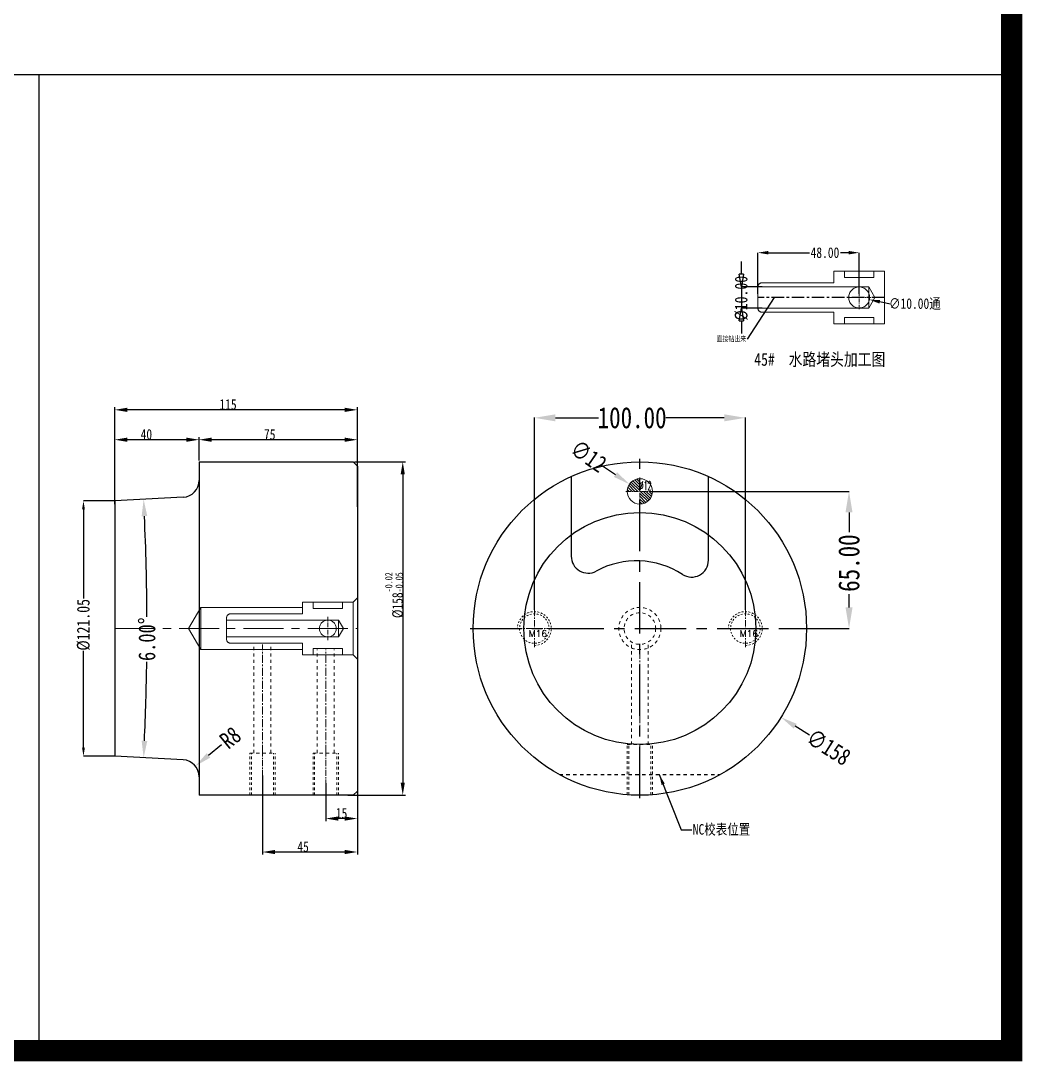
# Model space of a CAD drawing. Header units: millimetres. Extents: x -1265 to 1982, y -12197 to 1934.
# Drawn here: x 179.3 to 653.9, y 697.2 to 1190.3 of the extents above; entities that cross this region are included whole.
import ezdxf
from ezdxf.enums import TextEntityAlignment as Align

# ---------------------------------------------------------------- set-up
doc = ezdxf.new("R2010")
doc.units = ezdxf.units.MM
doc.header["$LTSCALE"] = 16.335
doc.header["$PDMODE"] = 3
doc.header["$PDSIZE"] = 0.3125
for name, pattern in [('CENTER', [0.6, 0.375, -0.075, 0.075, -0.075]), ('HIDDEN', [0.2, 0.1, -0.1]), ('HIDDENX2', [0.75, 0.5, -0.25])]:
    doc.linetypes.add(name, pattern=pattern)
doc.layers.get('0').update_dxf_attribs({"linetype": 'CONTINUOUS'})
doc.layers.get('Defpoints').update_dxf_attribs({"linetype": 'CONTINUOUS'})
for name, color, linetype, lineweight in [('cool', 153, 'HIDDEN', 9), ('epin', 13, 'CONTINUOUS', 9), ('moldbase', 7, 'CONTINUOUS', 20), ('screw', 33, 'CONTINUOUS', 13), ('虚线', 6, 'HIDDENX2', 13)]:
    doc.layers.add(name, color=color, linetype=linetype, lineweight=lineweight)
doc.layers.add('DEFAULT_2', color=8, linetype='HIDDEN')
doc.layers.add('DIM', color=3, linetype='CONTINUOUS')
doc.styles.get("Standard").update_dxf_attribs({"font": 'txt', "width": 0.8})
doc.styles.add('TXT', font='txt.shx', dxfattribs={"bigfont": 'gbcbig.shx'})
doc.styles.add('TXT05', font='txt.shx', dxfattribs={"width": 0.5, "bigfont": 'gbcbig.shx'})
doc.dimstyles.new('11', dxfattribs={"dimtxt": 8, "dimasz": 8, "dimexe": 0, "dimexo": 0, "dimgap": 0, "dimtad": 0, "dimdsep": 46, "dimtxsty": 'Standard', "dimcen": 0, "dimclrd": 4, "dimclre": 4, "dimclrt": 6, "dimazin": 0, "dimtp": 0.01, "dimtm": 0.01, "dimtfac": 1, "dimtofl": 0, "dimtmove": 0, "dimatfit": 3, "dimfxl": 0, "dimtolj": 1, "dimarcsym": 0})
doc.dimstyles.new('ISO-25', dxfattribs={"dimtxt": 8, "dimasz": 6, "dimexe": 1.25, "dimexo": 0.625, "dimgap": 0, "dimtad": 1, "dimdsep": 46, "dimtxsty": 'Standard', "dimcen": 0, "dimclrd": 4, "dimclre": 4, "dimclrt": 6, "dimazin": 0, "dimtfac": 1, "dimtofl": 0, "dimtmove": 0, "dimatfit": 3, "dimfxl": 0, "dimarcsym": 0})
doc.dimstyles.get("Standard").update_dxf_attribs({"dimtxt": 0.15625, "dimasz": 0.1875, "dimexe": 0.125, "dimexo": 0.0625, "dimtad": 0, "dimtih": 1, "dimtoh": 1, "dimdsep": 46, "dimtxsty": 'Standard', "dimcen": 0.09, "dimadec": 0, "dimazin": 0, "dimtp": 0.01, "dimtm": 0.01, "dimtfac": 1, "dimtofl": 0, "dimtmove": 0, "dimatfit": 3, "dimfxl": 0, "dimtolj": 1, "dimarcsym": 0})
doc.dimstyles.new('STANDARD$0', dxfattribs={"dimscale": 2, "dimtxt": 3, "dimasz": 3, "dimexe": 1.25, "dimexo": 0.625, "dimgap": 0.5, "dimtad": 0, "dimdsep": 46, "dimlunit": 6, "dimtxsty": 'Standard', "dimblk": 'CLOSEDBLANK', "dimcen": 0, "dimclrt": 2, "dimazin": 2, "dimtfac": 2, "dimtmove": 1, "dimatfit": 3, "dimfxl": 0, "dimtolj": 1, "dimtzin": 0, "dimarcsym": 0})
doc.dimstyles.new('副本 STANDARD', dxfattribs={"dimtxt": 6, "dimasz": 4, "dimexe": 0, "dimexo": 0, "dimgap": 0, "dimtad": 0, "dimdsep": 46, "dimlunit": 6, "dimtxsty": 'Standard', "dimcen": 0, "dimclrd": 4, "dimclre": 4, "dimclrt": 6, "dimazin": 2, "dimtfac": 2, "dimtofl": 0, "dimtmove": 1, "dimatfit": 3, "dimfxl": 0, "dimtolj": 1, "dimtzin": 0, "dimarcsym": 0})

# ---------------------------------------------------------------- blocks, each defined once
blk = doc.blocks.new('*D387')
at = {"color": 4, "lineweight": -2}
for p, q in [((422.72, 911.12), (422.72, 1002.24)), ((432.72, 1002.11), (453.05, 1002.11)), ((512.72, 1002.11), (485.05, 1002.11)), ((522.72, 911.12), (522.72, 1002.24))]:
    blk.add_line(p, q, dxfattribs=at)
at = {"color": 4}
for points in [[(432.72, 1003.78), (432.72, 1000.45), (422.72, 1002.11)], [(512.72, 1003.78), (512.72, 1000.45), (522.72, 1002.11)]]:
    blk.add_solid(points, dxfattribs=at)
at = {"layer": 'Defpoints', "color": 0}
for p in [(422.72, 1002.11), (422.72, 911.06), (522.72, 911.06)]:
    blk.add_point(p, dxfattribs=at)
at = {"color": 6, "insert": (469.05, 1002.11), "char_height": 10, "attachment_point": 5}
blk.add_mtext('\\A1;100.00', dxfattribs=at)
blk = doc.blocks.new('*D412')
at = {"color": 4, "lineweight": -2}
blk.add_line((591.33, 1056.03), (586.44, 1057.07), dxfattribs=at)
at = {"color": 4}
blk.add_solid([(586.61, 1057.88), (586.27, 1056.25), (581.55, 1058.11)], dxfattribs=at)
at = {"layer": 'Defpoints', "color": 0}
for p in [(571.77, 1060.18), (581.55, 1058.11)]:
    blk.add_point(p, dxfattribs=at)
at = {"color": 6, "insert": (603.07, 1056.03), "char_height": 5, "attachment_point": 5}
blk.add_mtext('\\A1;∅10.00{\\fSimSun|b0|i0|c134|p2;通}', dxfattribs=at)
blk = doc.blocks.new('*D413')
at = {"color": 4, "lineweight": -2}
for p, q in [((528.66, 1060.86), (528.66, 1080.37)), ((533.66, 1080.37), (553.11, 1080.37)), ((571.66, 1080.37), (567.77, 1080.37)), ((576.66, 1060.86), (576.66, 1080.37))]:
    blk.add_line(p, q, dxfattribs=at)
at = {"color": 4}
for points in [[(533.66, 1081.21), (533.66, 1079.54), (528.66, 1080.37)], [(571.66, 1081.21), (571.66, 1079.54), (576.66, 1080.37)]]:
    blk.add_solid(points, dxfattribs=at)
at = {"layer": 'Defpoints', "color": 0}
for p in [(528.66, 1080.37), (528.66, 1060.86), (576.66, 1060.86)]:
    blk.add_point(p, dxfattribs=at)
at = {"color": 6, "insert": (560.44, 1080.37), "char_height": 5, "attachment_point": 5}
blk.add_mtext('\\A1;48.00', dxfattribs=at)
blk = doc.blocks.new('_ClosedBlank')
at = {"color": 0, "linetype": 'ByBlock', "lineweight": -2}
for p, q in [((-1, 0.167), (0, 0)), ((-1, 0.167), (-1, -0.167)), ((0, 0), (-1, -0.167))]:
    blk.add_line(p, q, dxfattribs=at)
blk = doc.blocks.new('*D395')
at = {"color": 6, "lineweight": -2}
for p, q in [((520.84, 1070.14), (520.84, 1076.14)), ((530.62, 1064.14), (520.84, 1064.14)), ((520.84, 1064.14), (520.84, 1054.14)), ((530.62, 1054.14), (520.84, 1054.14)), ((520.84, 1048.14), (520.84, 1042.14))]:
    blk.add_line(p, q, dxfattribs=at)
at = {"layer": 'Defpoints', "color": 0}
for p in [(530.62, 1064.14), (520.84, 1054.14), (530.62, 1054.14)]:
    blk.add_point(p, dxfattribs=at)
at = {"color": 6, "lineweight": -2, "xscale": 6, "yscale": 6, "zscale": 6}
for p, rotation in [((520.84, 1064.14), 270), ((520.84, 1054.14), 90)]:
    blk.add_blockref('_ClosedBlank', p, dxfattribs=dict(at, rotation=rotation))
at = {"color": 4, "insert": (520.84, 1058.83), "char_height": 6, "attachment_point": 5, "rotation": 90}
blk.add_mtext('\\A1;%%c10.00', dxfattribs=at)
blk = doc.blocks.new('*D414')
at = {"color": 4, "lineweight": -2}
for p, q in [((478.28, 967.26), (571.97, 967.26)), ((571.85, 957.26), (571.85, 947.92)), ((571.85, 912.26), (571.85, 918.59)), ((539.08, 902.26), (571.97, 902.26))]:
    blk.add_line(p, q, dxfattribs=at)
at = {"color": 4}
for points in [[(570.18, 957.26), (573.52, 957.26), (571.85, 967.26)], [(570.18, 912.26), (573.52, 912.26), (571.85, 902.26)]]:
    blk.add_solid(points, dxfattribs=at)
at = {"layer": 'Defpoints', "color": 0}
for p in [(478.22, 967.26), (539.02, 902.26), (571.85, 902.26)]:
    blk.add_point(p, dxfattribs=at)
at = {"color": 6, "insert": (571.85, 933.26), "char_height": 10, "attachment_point": 5, "rotation": 90}
blk.add_mtext('\\A1;65.00', dxfattribs=at)
blk = doc.blocks.new('*D419')
at = {"color": 4, "lineweight": -2}
blk.add_line((553.15, 851.71), (546.38, 855.97), dxfattribs=at)
at = {"color": 4}
blk.add_solid([(547.08, 857.09), (545.67, 854.84), (539.6, 860.22)], dxfattribs=at)
at = {"layer": 'Defpoints', "color": 0}
for p in [(405.83, 944.3), (539.6, 860.22)]:
    blk.add_point(p, dxfattribs=at)
at = {"color": 6, "insert": (562.18, 846.03), "char_height": 8, "attachment_point": 5, "rotation": 327.8506}
blk.add_mtext('\\A1;∅158', dxfattribs=at)
blk = doc.blocks.new('screw_m16_g')
at = {"layer": 'screw', "color": 1, "linetype": 'CENTER', "ltscale": 0.497582}
for p, q in [((0, -8.8), (0, 8.8)), ((-8.8, 0), (8.8, 0))]:
    blk.add_line(p, q, dxfattribs=at)
at = {"layer": 'screw', "color": 33, "linetype": 'HIDDEN', "ltscale": 0.497582}
blk.add_circle((0, 0), 7, dxfattribs=at)
at = {"layer": 'screw', "color": 92, "linetype": 'HIDDEN', "ltscale": 0.497582}
blk.add_arc((0, 0), 8, 270, 180, dxfattribs=at)
at = {"layer": 'screw', "color": 6, "style": 'TXT'}
blk.add_text('M16', height=3.2, dxfattribs=at).set_placement((-2.72, -4))
blk = doc.blocks.new('*D428')
at = {"color": 4, "lineweight": -2}
for p, q in [((263.85, 981.89), (263.85, 992.99)), ((332.85, 991.74), (269.85, 991.74)), ((338.85, 975.89), (338.85, 992.99))]:
    blk.add_line(p, q, dxfattribs=at)
at = {"color": 4}
for points in [[(269.85, 992.74), (269.85, 990.74), (263.85, 991.74)], [(332.85, 992.74), (332.85, 990.74), (338.85, 991.74)]]:
    blk.add_solid(points, dxfattribs=at)
at = {"layer": 'Defpoints', "color": 0}
for p in [(263.85, 991.74), (263.85, 981.26), (338.85, 975.26)]:
    blk.add_point(p, dxfattribs=at)
at = {"color": 6, "lineweight": 0, "insert": (297.3, 994.24), "char_height": 5, "attachment_point": 5}
blk.add_mtext('75', dxfattribs=at)
blk = doc.blocks.new('*D429')
at = {"color": 4, "lineweight": -2}
for p, q in [((223.85, 961.12), (223.85, 1007.16)), ((332.85, 1005.91), (229.85, 1005.91)), ((338.85, 959.89), (338.85, 1007.16))]:
    blk.add_line(p, q, dxfattribs=at)
at = {"color": 4}
for points in [[(229.85, 1006.91), (229.85, 1004.91), (223.85, 1005.91)], [(332.85, 1006.91), (332.85, 1004.91), (338.85, 1005.91)]]:
    blk.add_solid(points, dxfattribs=at)
at = {"layer": 'Defpoints', "color": 0}
for p in [(223.85, 1005.91), (223.85, 960.49), (338.85, 959.26)]:
    blk.add_point(p, dxfattribs=at)
at = {"color": 6, "lineweight": 0, "insert": (277.54, 1008.41), "char_height": 5, "attachment_point": 5}
blk.add_mtext('115', dxfattribs=at)
blk = doc.blocks.new('*D430')
at = {"color": 4, "lineweight": -2}
for p, q in [((223.85, 961.12), (223.85, 992.99)), ((257.85, 991.74), (229.85, 991.74)), ((263.85, 982.77), (263.85, 992.99))]:
    blk.add_line(p, q, dxfattribs=at)
at = {"color": 4}
for points in [[(229.85, 992.74), (229.85, 990.74), (223.85, 991.74)], [(257.85, 992.74), (257.85, 990.74), (263.85, 991.74)]]:
    blk.add_solid(points, dxfattribs=at)
at = {"layer": 'Defpoints', "color": 0}
for p in [(223.85, 991.74), (263.85, 982.15), (223.85, 960.49)]:
    blk.add_point(p, dxfattribs=at)
at = {"color": 6, "lineweight": 0, "insert": (238.85, 994.24), "char_height": 5, "attachment_point": 5}
blk.add_mtext('40', dxfattribs=at)
blk = doc.blocks.new('*D431')
at = {"color": 4, "lineweight": -2}
for p, q in [((337.47, 981.26), (361.6, 981.26)), ((360.35, 975.26), (360.35, 829.26)), ((334.39, 823.26), (361.6, 823.26))]:
    blk.add_line(p, q, dxfattribs=at)
at = {"color": 4}
for points in [[(359.35, 975.26), (361.35, 975.26), (360.35, 981.26)], [(359.35, 829.26), (361.35, 829.26), (360.35, 823.26)]]:
    blk.add_solid(points, dxfattribs=at)
at = {"layer": 'Defpoints', "color": 0}
for p in [(336.85, 981.26), (333.76, 823.26), (360.35, 823.26)]:
    blk.add_point(p, dxfattribs=at)
at = {"color": 6, "lineweight": 0, "insert": (356.27, 918.07), "char_height": 5, "attachment_point": 5, "rotation": 90}
blk.add_mtext('%%C158{\\H0.7x;\\S-0.02^ -0.05;}', dxfattribs=at)
blk = doc.blocks.new('*D432')
at = {"color": 4, "lineweight": -2}
for p, q in [((323.85, 828.93), (323.85, 810.96)), ((338.85, 828.93), (338.85, 810.96)), ((332.85, 812.21), (329.85, 812.21))]:
    blk.add_line(p, q, dxfattribs=at)
at = {"color": 4}
for points in [[(329.85, 813.21), (329.85, 811.21), (323.85, 812.21)], [(332.85, 813.21), (332.85, 811.21), (338.85, 812.21)]]:
    blk.add_solid(points, dxfattribs=at)
at = {"layer": 'Defpoints', "color": 0}
for p in [(323.85, 829.56), (338.85, 829.56), (323.85, 812.21)]:
    blk.add_point(p, dxfattribs=at)
at = {"color": 6, "lineweight": 0, "insert": (331.35, 814.71), "char_height": 5, "attachment_point": 5}
blk.add_mtext('15', dxfattribs=at)
blk = doc.blocks.new('*D433')
at = {"color": 4, "lineweight": -2}
for p, q in [((293.85, 832.64), (293.85, 795.1)), ((338.85, 828.93), (338.85, 795.1)), ((332.85, 796.35), (299.85, 796.35))]:
    blk.add_line(p, q, dxfattribs=at)
at = {"color": 4}
for points in [[(299.85, 797.35), (299.85, 795.35), (293.85, 796.35)], [(332.85, 797.35), (332.85, 795.35), (338.85, 796.35)]]:
    blk.add_solid(points, dxfattribs=at)
at = {"layer": 'Defpoints', "color": 0}
for p in [(293.85, 833.26), (338.85, 829.56), (293.85, 796.35)]:
    blk.add_point(p, dxfattribs=at)
at = {"color": 6, "lineweight": 0, "insert": (313.13, 798.85), "char_height": 5, "attachment_point": 5}
blk.add_mtext('45', dxfattribs=at)
blk = doc.blocks.new('*D1025')
at = {"color": 4, "lineweight": -2}
for p, q in [((223.85, 962.78), (209.04, 962.78)), ((209.04, 958.78), (209.04, 916.43)), ((209.04, 845.74), (209.04, 891.63)), ((223.85, 841.74), (209.04, 841.74))]:
    blk.add_line(p, q, dxfattribs=at)
at = {"color": 4}
for points in [[(208.37, 958.78), (209.7, 958.78), (209.04, 962.78)], [(208.37, 845.74), (209.7, 845.74), (209.04, 841.74)]]:
    blk.add_solid(points, dxfattribs=at)
at = {"layer": 'Defpoints', "color": 0}
for p in [(223.85, 962.78), (209.04, 841.74), (223.85, 841.74)]:
    blk.add_point(p, dxfattribs=at)
at = {"color": 6, "insert": (209.04, 904.03), "char_height": 6, "attachment_point": 5, "rotation": 90}
blk.add_mtext('\\A1;%%c121.05', dxfattribs=at)
blk = doc.blocks.new('*D1026')
at = {"color": 4, "lineweight": -2}
blk.add_line((274.49, 847.16), (268.28, 842.12), dxfattribs=at)
at = {"color": 4}
blk.add_solid([(267.44, 843.16), (269.12, 841.09), (262.06, 837.09)], dxfattribs=at)
at = {"layer": 'Defpoints', "color": 0}
for p in [(262.06, 837.09), (255.85, 832.05)]:
    blk.add_point(p, dxfattribs=at)
at = {"color": 6, "insert": (278.64, 850.52), "char_height": 8, "attachment_point": 5, "rotation": 39.023}
blk.add_mtext('\\A1;R8', dxfattribs=at)
blk = doc.blocks.new('*D1027')
at = {"color": 4, "lineweight": -2}
for start, end in [(0.27393, 2.60831), (357.39171, 359.22935)]:
    blk.add_arc((-931.02, 902.26), 1170.16, start, end, dxfattribs=at)
at = {"color": 4}
for points in [[(236.6, 955.45), (239.27, 955.58), (237.54, 963.5)], [(239.27, 848.94), (236.6, 849.07), (237.54, 841.02)]]:
    blk.add_solid(points, dxfattribs=at)
at = {"layer": 'Defpoints', "color": 0}
for p in [(223.85, 962.78), (256.27, 964.48), (238.97, 922.68), (223.85, 841.74), (256.27, 840.04)]:
    blk.add_point(p, dxfattribs=at)
at = {"color": 6, "insert": (239.14, 897.19), "char_height": 8, "attachment_point": 5, "rotation": 89.7516}
blk.add_mtext('\\A1;6.00°', dxfattribs=at)
blk = doc.blocks.new('epin_ejp_12')
at = {"layer": 'epin'}
h = blk.add_hatch(dxfattribs=at)
h.set_pattern_fill('_ANSI31', color=123, scale=0.3, angle=90, style=0)
h.set_pattern_definition([(135, (2346.4042, -5094.0166), (-0.67351921, -0.67351921), [])])
h.paths.add_polyline_path([(0, 6, 0.414214), (-6, 0), (0, 0)])
h.paths.add_polyline_path([(6, 0), (0, 0), (0, -6, 0.414214)])
at = {"layer": 'epin', "color": 1, "linetype": 'CENTER', "ltscale": 0.373186}
for p, q in [((0, -6.6), (0, 6.6)), ((-6.6, 0), (6.6, 0))]:
    blk.add_line(p, q, dxfattribs=at)
at = {"layer": 'epin'}
blk.add_circle((0, 0), 6, dxfattribs=at)
at = {"layer": 'epin', "color": 6, "style": 'TXT05', "width": 0.5}
blk.add_text('%%c12', height=4.2, dxfattribs=at).set_placement((2.69, 2.7), align=Align.MIDDLE)
blk = doc.blocks.new('*D1034')
at = {"color": 4, "lineweight": -2}
blk.add_line((454.59, 979.74), (461.18, 975.2), dxfattribs=at)
at = {"color": 4}
blk.add_solid([(461.94, 976.3), (460.43, 974.1), (467.77, 970.66)], dxfattribs=at)
at = {"layer": 'Defpoints', "color": 0}
for p in [(467.77, 970.66), (477.66, 963.86)]:
    blk.add_point(p, dxfattribs=at)
at = {"color": 6, "insert": (448.44, 983.97), "char_height": 8, "attachment_point": 5, "rotation": 325.4584}
blk.add_mtext('\\A1;∅12', dxfattribs=at)

msp = doc.modelspace()

# ---------------------------------------------------------------- linework, layer by layer
for p, q in [((-319.734, 1164.799), (648.924, 1164.799)), ((187.867, 1164.799), (187.867, 702.221)), ((263.848, 981.262), (336.848, 981.261)), ((263.848, 981.262), (263.848, 974.18)), ((263.848, 981.262), (263.848, 823.261)), ((336.848, 981.261), (338.848, 979.261)), ((338.848, 979.261), (338.848, 825.262)), ((263.848, 830.342), (263.848, 823.261)), ((336.848, 823.261), (338.848, 825.262)), ((336.847, 823.261), (263.848, 823.261))]:
    msp.add_line(p, q)
at = {"color": 1, "linetype": 'CENTER', "ltscale": 0.970285}
msp.add_line((588.659, 1059.143), (528.659, 1059.143), dxfattribs=at)
at = {"color": 1, "linetype": 'CENTER', "ltscale": 3.980655}
for p, q in [((472.715, 821.861), (472.715, 982.661)), ((392.315, 902.261), (553.115, 902.261))]:
    msp.add_line(p, q, dxfattribs=at)
at = {"color": 3}
for p, q in [((440.215, 974.266), (440.215, 936.498)), ((505.215, 934.634), (505.215, 974.266))]:
    msp.add_line(p, q, dxfattribs=at)
at = {"color": 7, "linetype": 'Continuous'}
for p, q in [((256.267, 964.484), (223.848, 962.785)), ((223.848, 962.785), (223.848, 841.736)), ((256.266, 840.037), (223.848, 841.736))]:
    msp.add_line(p, q, dxfattribs=at)
at = {"const_width": 10}
msp.add_lwpolyline([(648.924, 702.221), (-319.734, 702.221), (-319.734, 1518.681), (648.924, 1518.681)], close=True, dxfattribs=at)
for radius in [79, 55]:
    msp.add_circle((472.715, 902.261), radius)
for centre, start, end in [((255.848, 972.473), 273.00002, 359.99996), ((255.848, 832.048), 0, 87)]:
    msp.add_arc(centre, 8, start, end)
at = {"color": 3}
for centre, radius, start, end in [((448.215, 936.498), 8, 180, 298.53746), ((471.147, 894.33), 40, 57.10508, 118.53746), ((497.215, 934.634), 8, 237.10508, 0)]:
    msp.add_arc(centre, radius, start, end, dxfattribs=at)
at = {"layer": 'cool', "ltscale": 0.932966}
for p, q in [((289.848, 843.261), (289.848, 894.761)), ((297.848, 843.261), (297.848, 894.761)), ((468.715, 847.261), (468.715, 895.917)), ((476.715, 847.261), (476.715, 895.917)), ((319.848, 843.261), (319.848, 892.261)), ((327.848, 843.261), (327.848, 892.261)), ((287.848, 843.261), (299.848, 843.261)), ((317.848, 843.261), (329.848, 843.261)), ((466.715, 847.261), (478.715, 847.261))]:
    msp.add_line(p, q, dxfattribs=at)
at = {"layer": 'cool', "color": 1, "linetype": 'CENTER', "ltscale": 0.621977}
for p, q in [((293.848, 843.261), (293.848, 894.761)), ((472.715, 851.261), (472.715, 894.261)), ((323.848, 843.261), (323.848, 892.261))]:
    msp.add_line(p, q, dxfattribs=at)
at = {"layer": 'cool', "ltscale": 0.932966}
for radius in [10, 7.5]:
    msp.add_circle((472.715, 902.261), radius, dxfattribs=at)
at = {"layer": 'DEFAULT_2', "color": 8, "linetype": 'HIDDEN'}
msp.add_line((434.591, 833.069), (510.84, 833.069), dxfattribs=at)
at = {"layer": 'moldbase', "color": 1, "linetype": 'CENTER', "ltscale": 3.109887}
msp.add_line((223.848, 902.261), (338.848, 902.261), dxfattribs=at)
at = {"layer": 'screw', "color": 92, "linetype": 'HIDDEN', "ltscale": 0.746373}
for p, q in [((287.848, 823.261), (287.848, 843.261)), ((299.848, 823.261), (299.848, 843.261)), ((317.848, 823.261), (317.848, 843.261)), ((329.848, 823.261), (329.848, 843.261)), ((466.715, 823.489), (466.715, 847.261)), ((478.715, 823.489), (478.715, 847.261))]:
    msp.add_line(p, q, dxfattribs=at)
at = {"layer": 'screw', "linetype": 'HIDDEN', "ltscale": 0.746373}
for p, q in [((288.598, 823.261), (288.598, 843.261)), ((299.098, 823.261), (299.098, 843.261)), ((318.598, 823.261), (318.598, 843.261)), ((329.098, 823.261), (329.098, 843.261)), ((467.465, 823.436), (467.465, 847.261)), ((477.965, 823.436), (477.965, 847.261))]:
    msp.add_line(p, q, dxfattribs=at)
at = {"layer": 'screw', "color": 1, "linetype": 'CENTER', "ltscale": 0.466483}
for p, q in [((293.848, 823.261), (293.848, 843.261)), ((323.848, 823.261), (323.848, 843.261)), ((472.715, 827.261), (472.715, 847.261))]:
    msp.add_line(p, q, dxfattribs=at)
at = {"layer": '虚线', "ltscale": 10}
for p, q in [((564.659, 1071.643), (564.659, 1066.143)), ((588.659, 1071.643), (564.659, 1071.643)), ((569.659, 1071.643), (569.659, 1068.643)), ((583.659, 1071.643), (583.659, 1068.643)), ((588.659, 1071.643), (588.659, 1046.643)), ((564.659, 1066.143), (530.659, 1066.143)), ((583.659, 1068.643), (569.659, 1068.643)), ((528.659, 1064.143), (581.204, 1064.143)), ((528.659, 1054.143), (528.659, 1064.143)), ((581.204, 1064.143), (581.183, 1054.143)), ((584.08, 1059.161), (581.204, 1064.143)), ((584.08, 1059.161), (581.183, 1054.143)), ((528.659, 1054.143), (581.183, 1054.143)), ((564.659, 1052.143), (530.659, 1052.143)), ((564.659, 1046.643), (564.659, 1052.143)), ((588.659, 1046.643), (564.659, 1046.643)), ((569.659, 1046.643), (569.659, 1049.643)), ((583.659, 1049.643), (569.659, 1049.643)), ((583.659, 1046.643), (583.659, 1049.643)), ((258.848, 902.261), (264.621, 912.261)), ((312.848, 912.261), (264.621, 912.261)), ((264.621, 912.261), (264.621, 892.261)), ((312.848, 914.761), (312.848, 909.261)), ((336.848, 914.761), (312.848, 914.761)), ((317.848, 914.761), (317.848, 911.761)), ((331.848, 914.761), (331.848, 911.761)), ((336.848, 914.761), (338.848, 916.761)), ((336.848, 914.761), (336.848, 889.761)), ((276.848, 897.261), (276.848, 907.261)), ((312.848, 909.261), (278.846, 909.261)), ((331.848, 911.761), (317.848, 911.761)), ((276.848, 906.261), (329.972, 906.261)), ((332.269, 902.279), (329.949, 898.261)), ((329.97, 906.261), (329.952, 898.265)), ((332.269, 902.279), (329.97, 906.261)), ((258.848, 902.261), (264.621, 892.261)), ((276.848, 898.261), (329.949, 898.261)), ((312.848, 895.261), (278.848, 895.261)), ((312.848, 889.761), (312.848, 895.261)), ((317.848, 889.761), (317.848, 892.761)), ((331.848, 892.761), (317.848, 892.761)), ((331.848, 889.761), (331.848, 892.761)), ((312.848, 892.261), (264.621, 892.261)), ((336.848, 889.761), (312.848, 889.761)), ((336.848, 889.761), (338.848, 887.761))]:
    msp.add_line(p, q, dxfattribs=at)
at = {"layer": '虚线', "color": 1, "linetype": 'CENTER', "ltscale": 0.310989}
for p, q in [((576.659, 1053.643), (576.659, 1064.643)), ((571.159, 1059.143), (582.159, 1059.143)), ((324.848, 896.761), (324.848, 907.761)), ((319.348, 902.261), (330.348, 902.261))]:
    msp.add_line(p, q, dxfattribs=at)
at = {"layer": '虚线', "ltscale": 10}
for centre, radius in [((576.659, 1059.143), 5), ((324.848, 902.261), 4)]:
    msp.add_circle(centre, radius, dxfattribs=at)
for centre, start, end in [((530.659, 1064.143), 90, 180), ((530.659, 1054.143), 180, 270), ((278.848, 907.261), 90, 180), ((278.848, 897.261), 180, 270)]:
    msp.add_arc(centre, 2, start, end, dxfattribs=at)

# ---------------------------------------------------------------- block references
at = {"layer": 'epin'}
msp.add_blockref('epin_ejp_12', (472.715, 967.261), dxfattribs=at)
at = {"layer": 'screw'}
for p in [(422.715, 902.261), (522.715, 902.261)]:
    msp.add_blockref('screw_m16_g', p, dxfattribs=at)

# ---------------------------------------------------------------- texts
at = {"insert": (526.906, 1032.805), "char_height": 6, "width": 71.53055, "attachment_point": 1}
msp.add_mtext('{\\fSimSun|b0|i0|c134|p2;45#  水路堵头加工图}', dxfattribs=at)
at = {"layer": 'DIM'}
for s, insert, char_height, attachment_point in [('\\A1;{\\fSimSun|b0|i0|c134|p2;直接钻出来}', (523.116, 1039.462), 2.5, 6), ('\\A1;NC{\\fSimSun|b0|i0|c134|p2;校表位置}', (497.787, 806.81), 5, 4)]:
    msp.add_mtext(s, dxfattribs=dict(at, insert=insert, char_height=char_height, attachment_point=attachment_point))

# ---------------------------------------------------------------- dimensions: what is measured, and where the dimension line sits
for base, p1, p2, override, picture, middle in [((528.659, 1080.372), (576.659, 1060.861), (528.659, 1060.861), {"dimscale": 1, "dimtxt": 5, "dimasz": 5, "dimexe": 0, "dimexo": 0, "dimgap": 0, "dimtih": 1, "dimtoh": 1, "dimzin": 0, "dimlunit": 2, "dimclrd": 4, "dimclre": 4, "dimclrt": 6, "dimazin": 0, "dimtp": 0.01, "dimtm": 0.01, "dimtfac": 1, "dimtofl": 0, "dimtmove": 0, "dimfxl": 1.25}, '*D413', (560.441, 1080.372)), ((422.715, 1002.113), (522.715, 911.061), (422.715, 911.061), {"dimscale": 1, "dimtxt": 10, "dimasz": 10, "dimexe": 0.125, "dimexo": 0.0625, "dimgap": 0, "dimzin": 0, "dimlunit": 2, "dimclrd": 4, "dimclre": 4, "dimclrt": 6, "dimazin": 0, "dimtfac": 1, "dimtofl": 0, "dimtmove": 0}, '*D387', (469.047, 1002.113))]:
    dim = msp.add_linear_dim(base=base, p1=p1, p2=p2, dimstyle='STANDARD$0', override=override)
    dim.commit()
    dim.dimension.update_dxf_attribs({"geometry": picture, "text_midpoint": middle, "dimtype": 160})
dim = msp.add_linear_dim(base=(520.842, 1054.143), p1=(530.621, 1064.143), p2=(530.621, 1054.143), angle=90, text='%%c<>', dimstyle='STANDARD$0', override={"dimtxt": 3, "dimexe": 0, "dimexo": 0, "dimgap": 0, "dimzin": 0, "dimclrd": 6, "dimclre": 6, "dimclrt": 4})
dim.commit()
dim.dimension.update_dxf_attribs({"geometry": '*D395', "text_midpoint": (520.842, 1058.828), "dimtype": 160})
dim = msp.add_diameter_dim_2p(p1=(571.767, 1060.18), p2=(581.55, 1058.106), text='<>{\\fSimSun|b0|i0|c134|p2;通}', dimstyle='Standard', override={"dimtxt": 5, "dimasz": 5, "dimexe": 0, "dimexo": 0, "dimgap": 0, "dimzin": 0, "dimcen": 0, "dimclrd": 4, "dimclre": 4, "dimclrt": 6, "dimadec": 2, "dimfxl": 1.25, "dimtzin": 0})
dim.commit()
dim.dimension.update_dxf_attribs({"geometry": '*D412', "text_midpoint": (591.332, 1056.031), "dimtype": 163})
at = {"color": 6, "lineweight": 0}
for base, p1, p2, picture, middle in [((223.848, 1005.909), (338.848, 959.261), (223.848, 960.49), '*D429', (277.539, 1005.909)), ((223.848, 991.745), (263.848, 982.145), (223.848, 960.49), '*D430', (238.848, 991.745)), ((263.848, 991.745), (338.848, 975.261), (263.848, 981.262), '*D428', (297.302, 991.745)), ((293.848, 796.35), (338.848, 829.559), (293.848, 833.261), '*D433', (313.128, 796.35)), ((323.848, 812.214), (338.848, 829.559), (323.848, 829.559), '*D432', (331.348, 812.214))]:
    dim = msp.add_linear_dim(base=base, p1=p1, p2=p2, dimstyle='ISO-25', override={"dimtxt": 5}, dxfattribs=at)
    dim.commit()
    dim.dimension.update_dxf_attribs({"geometry": picture, "text_midpoint": middle, "dimtype": 160})
for p1, p2, picture, middle in [((477.658, 963.859), (467.773, 970.663), '*D1034', (448.443, 983.969)), ((405.829, 944.299), (539.602, 860.223), '*D419', (562.18, 846.033))]:
    dim = msp.add_diameter_dim_2p(p1=p1, p2=p2, dimstyle='11', override={"dimfxl": 1.25, "dimarcsym": 1})
    dim.commit()
    dim.dimension.update_dxf_attribs({"geometry": picture, "text_midpoint": middle})
dim = msp.add_linear_dim(base=(360.354, 823.261), p1=(336.848, 981.261), p2=(333.762, 823.261), angle=90, text='%%C<>{\\H0.7x;\\S-0.02^ -0.05;}', dimstyle='ISO-25', override={"dimtxt": 5}, dxfattribs=at)
dim.commit()
dim.dimension.update_dxf_attribs({"geometry": '*D431', "text_midpoint": (360.354, 918.071), "dimtype": 160})
dim = msp.add_linear_dim(base=(571.849, 902.261), p1=(478.215, 967.261), p2=(539.017, 902.261), angle=90, dimstyle='STANDARD$0', override={"dimscale": 1, "dimtxt": 10, "dimasz": 10, "dimexe": 0.125, "dimexo": 0.0625, "dimgap": 0, "dimzin": 0, "dimlunit": 2, "dimclrd": 4, "dimclre": 4, "dimclrt": 6, "dimazin": 0, "dimtfac": 1, "dimtofl": 0, "dimtmove": 0})
dim.commit()
dim.dimension.update_dxf_attribs({"geometry": '*D414', "text_midpoint": (571.849, 933.258), "dimtype": 160})
dim = msp.add_linear_dim(base=(209.036, 841.736), p1=(223.848, 962.785), p2=(223.848, 841.736), angle=90, text='%%c<>', dimstyle='副本 STANDARD')
dim.commit()
dim.dimension.update_dxf_attribs({"geometry": '*D1025', "text_midpoint": (209.036, 904.032), "dimtype": 160})
dim = msp.add_angular_dim_2l(base=(238.968, 922.683), line1=((256.266, 840.037), (223.848, 841.736)), line2=((256.267, 964.484), (223.848, 962.785)), dimstyle='11', override={"dimfxl": 1.25, "dimarcsym": 1})
dim.commit()
dim.dimension.update_dxf_attribs({"geometry": '*D1027', "text_midpoint": (239.135, 897.188), "dimtype": 162})
dim = msp.add_radius_dim(center=(255.848, 832.048), mpoint=(262.063, 837.085), dimstyle='11', override={"dimfxl": 1.25, "dimarcsym": 1})
dim.commit()
dim.dimension.update_dxf_attribs({"geometry": '*D1026', "text_midpoint": (278.637, 850.518)})

# ---------------------------------------------------------------- leaders
at = {"layer": 'DIM'}
msp.add_leader([(536.414, 1059.143), (523.616, 1039.462)], dimstyle='Standard', override={"dimtxt": 2.5, "dimasz": 2, "dimexe": 0, "dimexo": 0, "dimgap": 0.49975, "dimtad": 0, "dimzin": 0, "dimcen": 2.673, "dimadec": 2, "dimtol": 0, "dimtzin": 0}, dxfattribs=at)
at = {"layer": 'DIM', "annotation_type": 0, "has_hookline": 1, "hookline_direction": 0, "text_width": 30.467}
msp.add_leader([(481.943, 833.069), (492.288, 806.81), (497.288, 806.81)], dimstyle='Standard', override={"dimtxt": 2.5, "dimasz": 5, "dimexe": 0, "dimexo": 0, "dimgap": 0.49975, "dimtad": 0, "dimzin": 0, "dimcen": 0, "dimadec": 2, "dimtol": 0, "dimtzin": 0}, dxfattribs=at)

doc.saveas('drawing.dxf')
